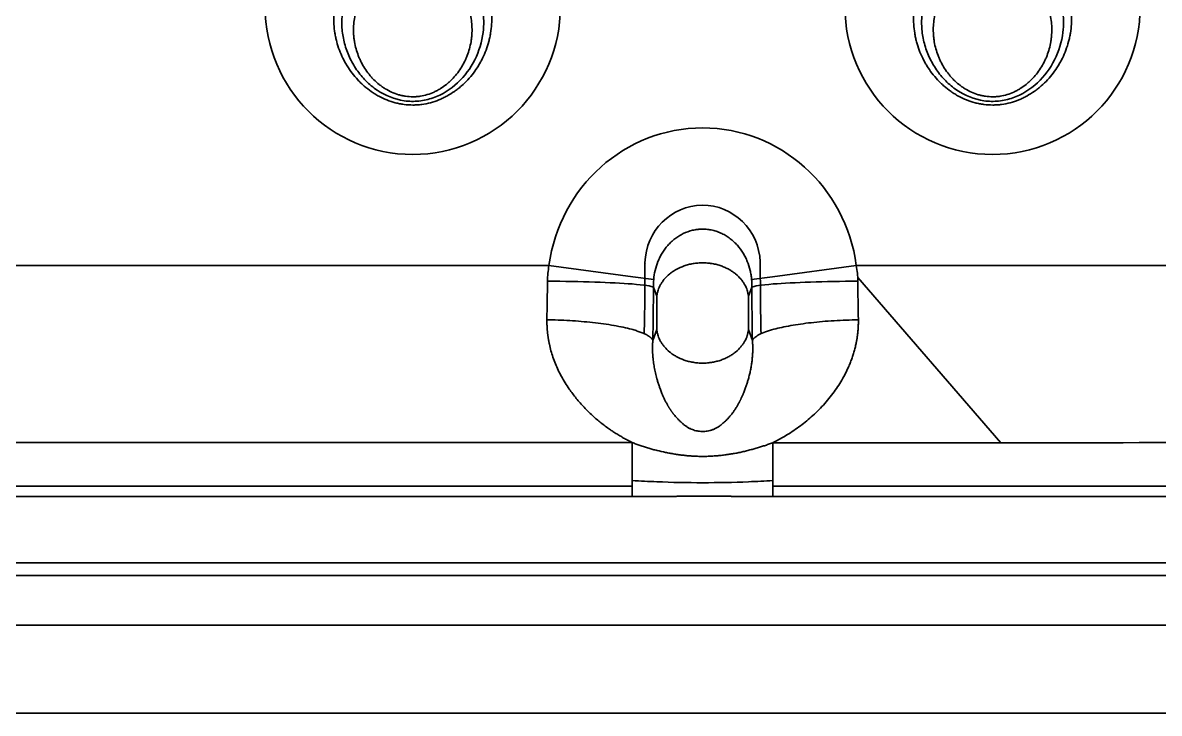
# Model space of a CAD drawing. Header units: millimetres. Extents: x 126 to 861, y 86 to 521.
# Drawn here: x 303.53 to 338.99, y 234.29 to 255.82 of the extents above; entities that cross this region are included whole.
import ezdxf

# ---------------------------------------------------------------- set-up
doc = ezdxf.new("R2010")
doc.units = ezdxf.units.MM
doc.layers.add('10', color=7, linetype='Continuous', true_color=0xffffff)

msp = doc.modelspace()

# ---------------------------------------------------------------- linework, layer by layer
at = {"layer": '10', "color": 7, "linetype": 'Continuous', "lineweight": 35}
for p, q in [((319.948, 248.251), (293.357, 248.251)), ((322.559, 247.899), (319.948, 248.251)), ((326.925, 247.899), (329.537, 248.251)), ((356.128, 248.251), (329.537, 248.251)), ((323.214, 247.811), (322.559, 247.899)), ((326.27, 247.811), (326.925, 247.899)), ((329.58, 247.88), (334.05, 242.727)), ((323.312, 247.291), (323.207, 247.574)), ((326.278, 247.574), (326.172, 247.291)), ((323.312, 247.291), (323.312, 246.25)), ((326.172, 246.25), (326.172, 247.291)), ((323.188, 245.916), (323.312, 246.25)), ((326.172, 246.25), (326.296, 245.916)), ((322.547, 241.374), (290.756, 241.374)), ((358.727, 241.374), (326.936, 241.374)), ((322.547, 241.048), (290.757, 241.048)), ((358.727, 241.048), (326.937, 241.048)), ((486.211, 238.98), (235.633, 238.98)), ((235.603, 238.581), (486.242, 238.581)), ((235.408, 237.038), (486.436, 237.038)), ((524.672, 234.292), (197.172, 234.292))]:
    msp.add_line(p, q, dxfattribs=at)
for centre in [(315.697, 256.318), (333.787, 256.318)]:
    msp.add_arc(centre, 4.606, 180, 360, dxfattribs=at)
for centre, major_axis, ratio, start_param, end_param in [((324.742, 247.57), (0, 4.971), 0.973661, 4.849833, 7.716538), ((324.742, 248.282), (0, 1.848), 0.973661, 4.75457, 7.824901), ((322.178, 248.251), (0, 8.743), 0.087489, 4.466693, 4.715729), ((327.306, 248.251), (0, 8.743), 0.087489, 1.567479, 1.81651), ((318.847, 248.251), (0, 8.743), 0.120697, 4.517607, 4.656267), ((319.901, 247.574), (-3.319, 0.016), 0.056092, 3.793138, 4.712665), ((319.901, 247.574), (-3.319, 0.016), 0.056093, 3.228997, 3.793138), ((322.153, 248.251), (0, 12.062), 0.087489, 4.517595, 4.656266), ((329.584, 247.574), (3.319, 0.016), 0.056093, 2.490047, 3.054188), ((327.331, 248.251), (0, 12.062), 0.087489, 1.626919, 1.765581), ((329.584, 247.574), (3.319, 0.016), 0.056092, 1.570521, 2.490047), ((330.638, 248.251), (0, 8.744), 0.120697, 1.626919, 1.765579)]:
    msp.add_ellipse(centre, major_axis=major_axis, ratio=ratio, start_param=start_param, end_param=end_param, dxfattribs=at)
for points, degree, knots in [([(318.138, 256.318), (318.15, 256.226), (318.158, 256.135), (318.165, 255.952), (318.162, 255.77), (318.142, 255.589), (318.12, 255.453), (318.111, 255.408), (318.092, 255.318), (318.081, 255.273), (318.046, 255.14), (317.99, 254.966), (317.918, 254.799), (317.858, 254.676), (317.826, 254.615), (317.792, 254.554), (317.769, 254.515), (317.757, 254.495), (317.697, 254.397), (317.593, 254.245), (317.476, 254.106), (317.351, 253.972), (317.285, 253.909), (317.181, 253.818), (317.145, 253.788), (317.072, 253.731), (317.035, 253.704), (316.922, 253.624), (316.844, 253.576), (316.723, 253.51), (316.682, 253.489), (316.619, 253.459), (316.598, 253.45), (316.556, 253.431), (316.534, 253.422), (316.427, 253.379), (316.252, 253.321), (316.071, 253.284), (315.934, 253.266), (315.888, 253.261), (315.818, 253.257), (315.795, 253.256), (315.748, 253.254), (315.725, 253.253), (315.609, 253.253), (315.517, 253.259), (315.38, 253.277), (315.311, 253.288), (315.243, 253.302), (315.198, 253.312), (315.175, 253.318), (315.063, 253.347), (314.975, 253.376), (314.803, 253.445), (314.72, 253.484), (314.618, 253.539), (314.597, 253.55), (314.557, 253.574), (314.498, 253.609), (314.44, 253.647), (314.326, 253.726), (314.254, 253.783), (314.149, 253.873), (314.115, 253.905), (314.049, 253.969), (314.016, 254.002), (313.922, 254.103), (313.862, 254.173), (313.751, 254.318), (313.699, 254.394), (313.639, 254.492), (313.627, 254.511), (313.604, 254.551), (313.592, 254.571), (313.559, 254.632), (313.538, 254.673), (313.477, 254.796), (313.405, 254.964), (313.349, 255.138), (313.314, 255.271), (313.303, 255.315), (313.284, 255.405), (313.275, 255.451), (313.253, 255.587), (313.232, 255.769), (313.23, 255.952), (313.236, 256.134), (313.244, 256.226), (313.257, 256.318)], 3, [0, 0, 0, 0, 0.03125, 0.03125, 0.0625, 0.09375, 0.09375, 0.109375, 0.109375, 0.125, 0.125, 0.15625, 0.1875, 0.1875, 0.203125, 0.210937, 0.210937, 0.21875, 0.21875, 0.25, 0.28125, 0.28125, 0.3125, 0.3125, 0.328125, 0.328125, 0.34375, 0.34375, 0.375, 0.375, 0.390625, 0.390625, 0.398437, 0.398437, 0.40625, 0.40625, 0.4375, 0.46875, 0.46875, 0.484375, 0.484375, 0.492187, 0.492187, 0.5, 0.5, 0.53125, 0.53125, 0.546875, 0.554687, 0.554687, 0.5625, 0.5625, 0.59375, 0.59375, 0.625, 0.625, 0.632812, 0.632812, 0.640625, 0.65625, 0.65625, 0.6875, 0.6875, 0.703125, 0.703125, 0.71875, 0.71875, 0.75, 0.75, 0.78125, 0.78125, 0.789062, 0.789062, 0.796875, 0.796875, 0.8125, 0.8125, 0.84375, 0.875, 0.875, 0.890625, 0.890625, 0.90625, 0.90625, 0.9375, 0.96875, 0.96875, 1, 1, 1, 1]), ([(317.881, 256.221), (317.917, 255.99), (317.92, 255.752), (317.854, 255.22), (317.768, 254.936), (317.498, 254.396), (317.321, 254.156), (316.876, 253.74), (316.621, 253.578), (316.186, 253.425), (316.039, 253.392), (315.737, 253.361), (315.581, 253.364), (315.128, 253.429), (314.838, 253.548), (314.46, 253.802), (314.342, 253.9), (314.128, 254.114), (314.032, 254.23), (313.86, 254.479), (313.786, 254.61), (313.661, 254.881), (313.61, 255.024), (313.533, 255.314), (313.507, 255.46), (313.481, 255.757), (313.481, 255.908), (313.499, 256.112), (313.505, 256.167), (313.514, 256.221)], 3, [0, 0, 0, 0, 0.087211, 0.087211, 0.19873, 0.19873, 0.310248, 0.310248, 0.421766, 0.421766, 0.477526, 0.477526, 0.533285, 0.533285, 0.644803, 0.644803, 0.700562, 0.700562, 0.756321, 0.756321, 0.812081, 0.812081, 0.86784, 0.86784, 0.923599, 0.923599, 0.979358, 0.979358, 1, 1, 1, 1]), ([(313.91, 256.11), (313.892, 256.037), (313.878, 255.963), (313.858, 255.816), (313.845, 255.668), (313.848, 255.519), (313.856, 255.407), (313.859, 255.37), (313.868, 255.296), (313.874, 255.259), (313.892, 255.149), (313.925, 255.005), (313.971, 254.863), (314.012, 254.759), (314.026, 254.724), (314.057, 254.655), (314.073, 254.621), (314.124, 254.521), (314.161, 254.456), (314.242, 254.331), (314.285, 254.27), (314.356, 254.182), (314.381, 254.153), (314.431, 254.096), (314.457, 254.069), (314.537, 253.989), (314.593, 253.939), (314.681, 253.868), (314.711, 253.846), (314.774, 253.802), (314.805, 253.781), (314.903, 253.721), (314.97, 253.686), (315.108, 253.623), (315.179, 253.597), (315.289, 253.564), (315.326, 253.555), (315.401, 253.539), (315.438, 253.532), (315.55, 253.516), (315.626, 253.51), (315.721, 253.51), (315.74, 253.511), (315.779, 253.512), (315.798, 253.514), (315.855, 253.518), (315.893, 253.522), (316.006, 253.539), (316.079, 253.556), (316.223, 253.6), (316.294, 253.626), (316.381, 253.666), (316.398, 253.674), (316.432, 253.691), (316.483, 253.717), (316.532, 253.746), (316.628, 253.805), (316.689, 253.849), (316.777, 253.919), (316.82, 253.956), (316.862, 253.995), (316.889, 254.021), (316.903, 254.034), (316.969, 254.101), (317.019, 254.157), (317.112, 254.274), (317.155, 254.334), (317.235, 254.46), (317.272, 254.524), (317.314, 254.608), (317.323, 254.625), (317.339, 254.658), (317.347, 254.676), (317.369, 254.727), (317.384, 254.762), (317.424, 254.866), (317.47, 255.007), (317.502, 255.151), (317.521, 255.261), (317.526, 255.298), (317.535, 255.372), (317.539, 255.41), (317.546, 255.521), (317.549, 255.67), (317.537, 255.817), (317.517, 255.964), (317.503, 256.037), (317.485, 256.11)], 3, [0, 0, 0, 0, 0.03125, 0.03125, 0.0625, 0.09375, 0.09375, 0.109375, 0.109375, 0.125, 0.125, 0.15625, 0.1875, 0.1875, 0.203125, 0.203125, 0.21875, 0.21875, 0.25, 0.25, 0.28125, 0.28125, 0.296875, 0.296875, 0.3125, 0.3125, 0.34375, 0.34375, 0.359375, 0.359375, 0.375, 0.375, 0.40625, 0.40625, 0.4375, 0.4375, 0.453125, 0.453125, 0.46875, 0.46875, 0.5, 0.5, 0.507813, 0.507813, 0.515625, 0.515625, 0.53125, 0.53125, 0.5625, 0.5625, 0.59375, 0.59375, 0.601563, 0.601563, 0.609375, 0.625, 0.625, 0.65625, 0.65625, 0.671875, 0.679688, 0.679688, 0.6875, 0.6875, 0.71875, 0.71875, 0.75, 0.75, 0.78125, 0.78125, 0.789063, 0.789063, 0.796875, 0.796875, 0.8125, 0.8125, 0.84375, 0.875, 0.875, 0.890625, 0.890625, 0.90625, 0.90625, 0.9375, 0.96875, 0.96875, 1, 1, 1, 1]), ([(336.228, 256.318), (336.24, 256.226), (336.248, 256.135), (336.255, 255.952), (336.252, 255.77), (336.232, 255.589), (336.21, 255.453), (336.201, 255.408), (336.182, 255.318), (336.171, 255.273), (336.136, 255.14), (336.08, 254.966), (336.008, 254.799), (335.948, 254.676), (335.916, 254.615), (335.882, 254.554), (335.859, 254.515), (335.847, 254.495), (335.787, 254.397), (335.683, 254.245), (335.566, 254.106), (335.441, 253.972), (335.375, 253.909), (335.271, 253.818), (335.235, 253.788), (335.162, 253.731), (335.125, 253.704), (335.012, 253.624), (334.934, 253.576), (334.813, 253.51), (334.772, 253.489), (334.709, 253.459), (334.688, 253.45), (334.646, 253.431), (334.624, 253.422), (334.517, 253.379), (334.342, 253.321), (334.161, 253.284), (334.024, 253.266), (333.978, 253.261), (333.908, 253.257), (333.885, 253.256), (333.838, 253.254), (333.815, 253.253), (333.699, 253.253), (333.607, 253.259), (333.47, 253.277), (333.401, 253.288), (333.333, 253.302), (333.288, 253.312), (333.265, 253.318), (333.153, 253.347), (333.065, 253.376), (332.893, 253.445), (332.81, 253.484), (332.708, 253.539), (332.687, 253.55), (332.647, 253.574), (332.588, 253.609), (332.53, 253.647), (332.416, 253.726), (332.344, 253.783), (332.239, 253.873), (332.205, 253.905), (332.139, 253.969), (332.106, 254.002), (332.012, 254.103), (331.952, 254.173), (331.841, 254.318), (331.789, 254.394), (331.729, 254.492), (331.717, 254.511), (331.694, 254.551), (331.682, 254.571), (331.649, 254.632), (331.628, 254.673), (331.567, 254.796), (331.495, 254.964), (331.439, 255.138), (331.404, 255.271), (331.393, 255.315), (331.374, 255.405), (331.365, 255.451), (331.343, 255.587), (331.322, 255.769), (331.32, 255.952), (331.326, 256.134), (331.334, 256.226), (331.347, 256.318)], 3, [0, 0, 0, 0, 0.03125, 0.03125, 0.0625, 0.09375, 0.09375, 0.109375, 0.109375, 0.125, 0.125, 0.15625, 0.1875, 0.1875, 0.203125, 0.210938, 0.210938, 0.21875, 0.21875, 0.25, 0.28125, 0.28125, 0.3125, 0.3125, 0.328125, 0.328125, 0.34375, 0.34375, 0.375, 0.375, 0.390625, 0.390625, 0.398437, 0.398437, 0.40625, 0.40625, 0.4375, 0.46875, 0.46875, 0.484375, 0.484375, 0.492187, 0.492187, 0.5, 0.5, 0.53125, 0.53125, 0.546875, 0.554687, 0.554687, 0.5625, 0.5625, 0.59375, 0.59375, 0.625, 0.625, 0.632812, 0.632812, 0.640625, 0.65625, 0.65625, 0.6875, 0.6875, 0.703125, 0.703125, 0.71875, 0.71875, 0.75, 0.75, 0.78125, 0.78125, 0.789062, 0.789062, 0.796875, 0.796875, 0.8125, 0.8125, 0.84375, 0.875, 0.875, 0.890625, 0.890625, 0.90625, 0.90625, 0.9375, 0.96875, 0.96875, 1, 1, 1, 1]), ([(335.971, 256.221), (336.007, 255.99), (336.01, 255.752), (335.944, 255.22), (335.858, 254.936), (335.588, 254.396), (335.411, 254.156), (334.966, 253.74), (334.711, 253.578), (334.276, 253.425), (334.129, 253.392), (333.827, 253.361), (333.671, 253.364), (333.218, 253.429), (332.928, 253.548), (332.55, 253.802), (332.432, 253.9), (332.218, 254.114), (332.122, 254.23), (331.95, 254.479), (331.876, 254.61), (331.751, 254.881), (331.7, 255.024), (331.623, 255.314), (331.597, 255.46), (331.571, 255.757), (331.571, 255.908), (331.589, 256.112), (331.595, 256.167), (331.604, 256.221)], 3, [0, 0, 0, 0, 0.087211, 0.087211, 0.19873, 0.19873, 0.310248, 0.310248, 0.421766, 0.421766, 0.477526, 0.477526, 0.533285, 0.533285, 0.644803, 0.644803, 0.700562, 0.700562, 0.756321, 0.756321, 0.812081, 0.812081, 0.86784, 0.86784, 0.923599, 0.923599, 0.979358, 0.979358, 1, 1, 1, 1]), ([(332, 256.11), (331.982, 256.037), (331.968, 255.963), (331.948, 255.816), (331.935, 255.668), (331.938, 255.519), (331.946, 255.407), (331.949, 255.37), (331.958, 255.296), (331.964, 255.259), (331.982, 255.149), (332.015, 255.005), (332.061, 254.863), (332.102, 254.759), (332.116, 254.724), (332.147, 254.655), (332.163, 254.621), (332.214, 254.521), (332.251, 254.456), (332.332, 254.331), (332.375, 254.27), (332.446, 254.182), (332.471, 254.153), (332.521, 254.096), (332.547, 254.069), (332.627, 253.989), (332.683, 253.939), (332.771, 253.868), (332.801, 253.846), (332.864, 253.802), (332.895, 253.781), (332.993, 253.721), (333.06, 253.686), (333.198, 253.623), (333.269, 253.597), (333.379, 253.564), (333.416, 253.555), (333.491, 253.539), (333.528, 253.532), (333.64, 253.516), (333.716, 253.51), (333.811, 253.51), (333.83, 253.511), (333.869, 253.512), (333.888, 253.514), (333.945, 253.518), (333.983, 253.522), (334.096, 253.539), (334.169, 253.556), (334.313, 253.6), (334.384, 253.626), (334.471, 253.666), (334.488, 253.674), (334.522, 253.691), (334.573, 253.717), (334.622, 253.746), (334.718, 253.805), (334.779, 253.849), (334.867, 253.919), (334.91, 253.956), (334.952, 253.995), (334.979, 254.021), (334.993, 254.034), (335.059, 254.101), (335.109, 254.157), (335.202, 254.274), (335.245, 254.334), (335.325, 254.46), (335.362, 254.524), (335.404, 254.608), (335.413, 254.625), (335.429, 254.658), (335.437, 254.676), (335.459, 254.727), (335.474, 254.762), (335.514, 254.866), (335.56, 255.007), (335.592, 255.151), (335.611, 255.261), (335.616, 255.298), (335.625, 255.372), (335.629, 255.41), (335.636, 255.521), (335.639, 255.67), (335.627, 255.817), (335.607, 255.964), (335.593, 256.037), (335.575, 256.11)], 3, [0, 0, 0, 0, 0.03125, 0.03125, 0.0625, 0.09375, 0.09375, 0.109375, 0.109375, 0.125, 0.125, 0.15625, 0.1875, 0.1875, 0.203125, 0.203125, 0.21875, 0.21875, 0.25, 0.25, 0.28125, 0.28125, 0.296875, 0.296875, 0.3125, 0.3125, 0.34375, 0.34375, 0.359375, 0.359375, 0.375, 0.375, 0.40625, 0.40625, 0.4375, 0.4375, 0.453125, 0.453125, 0.46875, 0.46875, 0.5, 0.5, 0.507812, 0.507812, 0.515625, 0.515625, 0.53125, 0.53125, 0.5625, 0.5625, 0.59375, 0.59375, 0.601562, 0.601562, 0.609375, 0.625, 0.625, 0.65625, 0.65625, 0.671875, 0.679687, 0.679687, 0.6875, 0.6875, 0.71875, 0.71875, 0.75, 0.75, 0.78125, 0.78125, 0.789062, 0.789062, 0.796875, 0.796875, 0.8125, 0.8125, 0.84375, 0.875, 0.875, 0.890625, 0.890625, 0.90625, 0.90625, 0.9375, 0.96875, 0.96875, 1, 1, 1, 1]), ([(323.214, 247.811), (323.222, 247.907), (323.237, 248.003), (323.281, 248.19), (323.31, 248.282), (323.356, 248.395), (323.366, 248.418), (323.386, 248.463), (323.397, 248.485), (323.43, 248.551), (323.454, 248.594), (323.53, 248.72), (323.589, 248.8), (323.672, 248.894), (323.689, 248.912), (323.724, 248.949), (323.742, 248.966), (323.797, 249.018), (323.836, 249.051), (323.916, 249.113), (323.958, 249.142), (324.023, 249.183), (324.045, 249.196), (324.09, 249.221), (324.113, 249.232), (324.23, 249.289), (324.327, 249.324), (324.478, 249.359), (324.529, 249.369), (324.594, 249.376), (324.607, 249.378), (324.634, 249.38), (324.673, 249.383), (324.712, 249.384), (324.79, 249.384), (324.842, 249.382), (324.92, 249.373), (324.946, 249.369), (324.997, 249.361), (325.023, 249.355), (325.1, 249.338), (325.15, 249.323), (325.248, 249.289), (325.295, 249.269), (325.365, 249.236), (325.388, 249.224), (325.433, 249.199), (325.456, 249.186), (325.522, 249.146), (325.564, 249.117), (325.644, 249.055), (325.683, 249.022), (325.738, 248.97), (325.756, 248.953), (325.792, 248.916), (325.809, 248.898), (325.892, 248.804), (325.951, 248.724), (326.029, 248.597), (326.053, 248.554), (326.098, 248.466), (326.118, 248.421), (326.173, 248.285), (326.202, 248.193), (326.236, 248.051), (326.245, 248.003), (326.261, 247.907), (326.266, 247.859), (326.27, 247.811)], 3, [0, 0, 0, 0, 0.0625, 0.0625, 0.125, 0.125, 0.140625, 0.140625, 0.15625, 0.15625, 0.1875, 0.1875, 0.25, 0.25, 0.265625, 0.265625, 0.28125, 0.28125, 0.3125, 0.3125, 0.34375, 0.34375, 0.359375, 0.359375, 0.375, 0.375, 0.4375, 0.4375, 0.46875, 0.46875, 0.476563, 0.476563, 0.484375, 0.5, 0.5, 0.53125, 0.53125, 0.546875, 0.546875, 0.5625, 0.5625, 0.59375, 0.59375, 0.625, 0.625, 0.640625, 0.640625, 0.65625, 0.65625, 0.6875, 0.6875, 0.71875, 0.71875, 0.734375, 0.734375, 0.75, 0.75, 0.8125, 0.8125, 0.84375, 0.84375, 0.875, 0.875, 0.9375, 0.9375, 0.96875, 0.96875, 1, 1, 1, 1]), ([(319.901, 247.76), (319.901, 247.843), (319.905, 247.925), (319.921, 248.088), (319.933, 248.17), (319.948, 248.251)], 3, [0, 0, 0, 0, 0.5, 0.5, 1, 1, 1, 1]), ([(326.172, 247.291), (326.171, 247.298), (326.17, 247.306), (326.168, 247.322), (326.165, 247.345), (326.154, 247.4), (326.142, 247.446), (326.112, 247.538), (326.086, 247.598), (326.036, 247.687), (326.017, 247.717), (325.977, 247.774), (325.955, 247.802), (325.885, 247.885), (325.832, 247.938), (325.755, 248), (325.74, 248.013), (325.707, 248.037), (325.69, 248.049), (325.639, 248.084), (325.603, 248.106), (325.529, 248.147), (325.49, 248.167), (325.428, 248.195), (325.408, 248.203), (325.365, 248.22), (325.343, 248.229), (325.277, 248.252), (325.232, 248.266), (325.139, 248.29), (325.091, 248.3), (325.03, 248.31), (325.018, 248.312), (324.993, 248.316), (324.981, 248.318), (324.944, 248.322), (324.919, 248.325), (324.844, 248.331), (324.744, 248.336), (324.643, 248.331), (324.58, 248.326), (324.568, 248.325), (324.542, 248.322), (324.505, 248.318), (324.468, 248.313), (324.395, 248.3), (324.348, 248.29), (324.278, 248.272), (324.255, 248.266), (324.209, 248.252), (324.186, 248.244), (324.076, 248.206), (323.995, 248.169), (323.9, 248.116), (323.882, 248.106), (323.846, 248.083), (323.828, 248.072), (323.777, 248.037), (323.745, 248.013), (323.654, 247.939), (323.6, 247.886), (323.541, 247.816), (323.529, 247.802), (323.507, 247.774), (323.476, 247.731), (323.449, 247.687), (323.399, 247.599), (323.373, 247.539), (323.348, 247.462), (323.343, 247.447), (323.335, 247.416), (323.331, 247.4), (323.324, 247.369), (323.32, 247.345), (323.316, 247.322), (323.314, 247.306), (323.313, 247.298), (323.312, 247.291)], 3, [0, 0, 0, 0, 0.007813, 0.007813, 0.015625, 0.03125, 0.0625, 0.0625, 0.125, 0.125, 0.15625, 0.15625, 0.1875, 0.1875, 0.25, 0.25, 0.265625, 0.265625, 0.28125, 0.28125, 0.3125, 0.3125, 0.34375, 0.34375, 0.359375, 0.359375, 0.375, 0.375, 0.40625, 0.40625, 0.4375, 0.4375, 0.445313, 0.445313, 0.453125, 0.453125, 0.46875, 0.46875, 0.5, 0.53125, 0.53125, 0.539063, 0.539063, 0.546875, 0.5625, 0.5625, 0.59375, 0.59375, 0.609375, 0.609375, 0.625, 0.625, 0.6875, 0.6875, 0.703125, 0.703125, 0.71875, 0.71875, 0.75, 0.75, 0.8125, 0.8125, 0.828125, 0.828125, 0.84375, 0.875, 0.875, 0.9375, 0.9375, 0.953125, 0.953125, 0.96875, 0.96875, 0.984375, 0.992188, 0.992188, 1, 1, 1, 1]), ([(329.537, 248.251), (329.552, 248.17), (329.563, 248.088), (329.579, 247.925), (329.583, 247.843), (329.584, 247.76)], 3, [0, 0, 0, 0, 0.5, 0.5, 1, 1, 1, 1]), ([(326.27, 247.811), (326.274, 247.772), (326.276, 247.733), (326.279, 247.654), (326.279, 247.614), (326.278, 247.574)], 3, [0, 0, 0, 0, 0.5, 0.5, 1, 1, 1, 1]), ([(322.522, 246.262), (322.442, 246.283), (322.356, 246.304), (322.172, 246.344), (322.075, 246.363), (321.87, 246.398), (321.762, 246.415), (321.54, 246.446), (321.426, 246.46), (321.193, 246.485), (321.074, 246.496), (320.834, 246.516), (320.714, 246.525), (320.473, 246.539), (320.353, 246.545), (320.116, 246.553), (319.999, 246.556), (319.884, 246.558)], 3, [0, 0, 0, 0, 0.125, 0.125, 0.25, 0.25, 0.375, 0.375, 0.5, 0.5, 0.625, 0.625, 0.75, 0.75, 0.875, 0.875, 1, 1, 1, 1]), ([(322.548, 242.728), (322.528, 242.738), (322.487, 242.759), (322.427, 242.79), (322.367, 242.822), (322.306, 242.855), (322.246, 242.89), (322.186, 242.925), (322.126, 242.961), (322.065, 242.998), (322.004, 243.037), (321.946, 243.074), (321.891, 243.11), (321.763, 243.198), (321.564, 243.346), (321.297, 243.574), (321.039, 243.826), (320.797, 244.102), (320.604, 244.36), (320.452, 244.591), (320.337, 244.788), (320.235, 244.986), (320.146, 245.186), (320.071, 245.388), (320.007, 245.593), (319.971, 245.741), (319.953, 245.83), (319.947, 245.86), (319.941, 245.889), (319.936, 245.918), (319.931, 245.947), (319.926, 245.976), (319.922, 246.005), (319.918, 246.034), (319.914, 246.063), (319.91, 246.092), (319.906, 246.122), (319.903, 246.151), (319.9, 246.18), (319.897, 246.209), (319.895, 246.238), (319.893, 246.267), (319.891, 246.296), (319.889, 246.325), (319.887, 246.355), (319.886, 246.384), (319.885, 246.413), (319.885, 246.442), (319.884, 246.471), (319.884, 246.5), (319.884, 246.529), (319.884, 246.549), (319.884, 246.558)], 3, [0, 0, 0, 0, 0.013731, 0.027564, 0.041503, 0.055548, 0.069701, 0.083965, 0.098341, 0.112832, 0.12811, 0.142444, 0.155835, 0.168285, 0.23825, 0.309854, 0.386518, 0.462374, 0.537732, 0.585829, 0.632491, 0.677816, 0.721734, 0.765045, 0.807872, 0.850347, 0.856238, 0.862115, 0.867978, 0.873829, 0.879666, 0.885491, 0.891305, 0.897106, 0.902896, 0.908676, 0.914445, 0.920204, 0.925954, 0.931694, 0.937425, 0.943148, 0.948863, 0.95457, 0.96027, 0.965963, 0.971649, 0.97733, 0.983005, 0.988674, 0.994339, 1, 1, 1, 1]), ([(326.927, 242.724), (326.937, 242.729), (326.959, 242.74), (326.991, 242.756), (327.022, 242.772), (327.054, 242.789), (327.086, 242.806), (327.118, 242.823), (327.15, 242.84), (327.181, 242.858), (327.213, 242.876), (327.245, 242.894), (327.277, 242.913), (327.309, 242.932), (327.341, 242.951), (327.435, 243.008), (327.588, 243.106), (327.794, 243.252), (327.991, 243.406), (328.251, 243.631), (328.558, 243.941), (328.831, 244.284), (329.021, 244.57), (329.146, 244.785), (329.243, 244.975), (329.317, 245.138), (329.371, 245.272), (329.419, 245.408), (329.462, 245.544), (329.5, 245.682), (329.525, 245.792), (329.541, 245.874), (329.551, 245.927), (329.56, 245.979), (329.568, 246.032), (329.575, 246.085), (329.581, 246.138), (329.586, 246.191), (329.591, 246.243), (329.595, 246.296), (329.597, 246.349), (329.599, 246.401), (329.601, 246.454), (329.601, 246.506), (329.6, 246.541), (329.6, 246.558)], 3, [0, 0, 0, 0, 0.007187, 0.014406, 0.021657, 0.028941, 0.036257, 0.043607, 0.05099, 0.058407, 0.065857, 0.073342, 0.080862, 0.088416, 0.096006, 0.103631, 0.155962, 0.207918, 0.259591, 0.31107, 0.421188, 0.529894, 0.581682, 0.632357, 0.682044, 0.711518, 0.740654, 0.769486, 0.798054, 0.826394, 0.854547, 0.865236, 0.875869, 0.88645, 0.896979, 0.907459, 0.917894, 0.928284, 0.938633, 0.948943, 0.959217, 0.969457, 0.979666, 0.989846, 1, 1, 1, 1]), ([(326.963, 246.262), (327.117, 246.303), (327.295, 246.342), (327.687, 246.411), (327.901, 246.442), (328.356, 246.493), (328.597, 246.514), (329.092, 246.544), (329.346, 246.554), (329.6, 246.558)], 3, [0, 0, 0, 0, 0.25, 0.25, 0.5, 0.5, 0.75, 0.75, 1, 1, 1, 1]), ([(326.172, 246.25), (326.171, 246.242), (326.17, 246.234), (326.168, 246.218), (326.165, 246.195), (326.154, 246.14), (326.142, 246.094), (326.112, 246.002), (326.086, 245.942), (326.036, 245.853), (326.017, 245.824), (325.977, 245.766), (325.955, 245.738), (325.885, 245.655), (325.832, 245.602), (325.755, 245.54), (325.74, 245.528), (325.707, 245.503), (325.69, 245.491), (325.639, 245.457), (325.603, 245.435), (325.529, 245.393), (325.49, 245.373), (325.428, 245.346), (325.408, 245.337), (325.365, 245.32), (325.343, 245.312), (325.277, 245.288), (325.232, 245.275), (325.139, 245.251), (325.091, 245.24), (325.03, 245.23), (325.018, 245.228), (324.993, 245.224), (324.981, 245.223), (324.944, 245.218), (324.919, 245.215), (324.844, 245.209), (324.744, 245.205), (324.643, 245.209), (324.58, 245.214), (324.568, 245.215), (324.542, 245.218), (324.505, 245.222), (324.468, 245.228), (324.395, 245.24), (324.348, 245.25), (324.278, 245.268), (324.255, 245.275), (324.209, 245.288), (324.186, 245.296), (324.076, 245.334), (323.995, 245.371), (323.9, 245.424), (323.882, 245.435), (323.846, 245.457), (323.828, 245.468), (323.777, 245.503), (323.745, 245.527), (323.654, 245.601), (323.6, 245.654), (323.541, 245.724), (323.529, 245.738), (323.507, 245.767), (323.476, 245.809), (323.449, 245.853), (323.399, 245.941), (323.373, 246.001), (323.348, 246.078), (323.343, 246.093), (323.335, 246.124), (323.331, 246.14), (323.324, 246.171), (323.32, 246.195), (323.316, 246.218), (323.314, 246.234), (323.313, 246.242), (323.312, 246.25)], 3, [0, 0, 0, 0, 0.007812, 0.007812, 0.015625, 0.03125, 0.0625, 0.0625, 0.125, 0.125, 0.15625, 0.15625, 0.1875, 0.1875, 0.25, 0.25, 0.265625, 0.265625, 0.28125, 0.28125, 0.3125, 0.3125, 0.34375, 0.34375, 0.359375, 0.359375, 0.375, 0.375, 0.40625, 0.40625, 0.4375, 0.4375, 0.445312, 0.445312, 0.453125, 0.453125, 0.46875, 0.46875, 0.5, 0.53125, 0.53125, 0.539062, 0.539062, 0.546875, 0.5625, 0.5625, 0.59375, 0.59375, 0.609375, 0.609375, 0.625, 0.625, 0.6875, 0.6875, 0.703125, 0.703125, 0.71875, 0.71875, 0.75, 0.75, 0.8125, 0.8125, 0.828125, 0.828125, 0.84375, 0.875, 0.875, 0.9375, 0.9375, 0.953125, 0.953125, 0.96875, 0.96875, 0.984375, 0.992187, 0.992187, 1, 1, 1, 1]), ([(326.296, 245.916), (326.31, 245.947), (326.334, 245.977), (326.405, 246.037), (326.451, 246.067), (326.563, 246.125), (326.63, 246.154), (326.782, 246.209), (326.868, 246.236), (326.963, 246.262)], 3, [0, 0, 0, 0, 0.25, 0.25, 0.5, 0.5, 0.75, 0.75, 1, 1, 1, 1]), ([(323.188, 245.916), (323.188, 245.909), (323.186, 245.893), (323.185, 245.869), (323.183, 245.845), (323.182, 245.82), (323.181, 245.796), (323.18, 245.77), (323.179, 245.745), (323.179, 245.719), (323.179, 245.692), (323.178, 245.665), (323.179, 245.638), (323.179, 245.611), (323.18, 245.583), (323.181, 245.555), (323.182, 245.526), (323.183, 245.497), (323.185, 245.467), (323.187, 245.438), (323.189, 245.407), (323.192, 245.377), (323.197, 245.327), (323.205, 245.257), (323.217, 245.168), (323.232, 245.079), (323.249, 244.989), (323.268, 244.899), (323.29, 244.809), (323.315, 244.713), (323.345, 244.611), (323.381, 244.499), (323.423, 244.383), (323.46, 244.288), (323.491, 244.216), (323.511, 244.168), (323.533, 244.122), (323.554, 244.077), (323.576, 244.033), (323.598, 243.99), (323.621, 243.948), (323.636, 243.921), (323.643, 243.907)], 3, [0, 0, 0, 0, 0.009774, 0.019756, 0.029947, 0.040346, 0.050955, 0.061774, 0.072803, 0.084044, 0.095495, 0.107158, 0.119034, 0.131122, 0.143423, 0.155938, 0.168666, 0.181609, 0.194765, 0.208137, 0.221724, 0.235527, 0.249545, 0.29005, 0.331401, 0.373604, 0.416662, 0.460582, 0.505366, 0.551018, 0.60554, 0.664248, 0.727163, 0.794303, 0.821692, 0.848603, 0.875036, 0.90099, 0.926464, 0.951458, 0.97597, 1, 1, 1, 1]), ([(325.841, 243.907), (325.846, 243.915), (325.855, 243.932), (325.869, 243.957), (325.882, 243.982), (325.896, 244.008), (325.909, 244.035), (325.923, 244.062), (325.936, 244.089), (325.949, 244.117), (325.963, 244.146), (325.976, 244.175), (325.989, 244.205), (326.002, 244.235), (326.019, 244.276), (326.039, 244.325), (326.061, 244.384), (326.083, 244.442), (326.102, 244.499), (326.121, 244.555), (326.138, 244.61), (326.154, 244.663), (326.177, 244.742), (326.205, 244.848), (326.235, 244.982), (326.259, 245.114), (326.279, 245.245), (326.29, 245.351), (326.297, 245.431), (326.301, 245.484), (326.303, 245.535), (326.305, 245.585), (326.306, 245.632), (326.306, 245.678), (326.305, 245.722), (326.304, 245.765), (326.303, 245.805), (326.301, 245.844), (326.299, 245.881), (326.297, 245.905), (326.296, 245.916)], 3, [0, 0, 0, 0, 0.014481, 0.029197, 0.044147, 0.059331, 0.07475, 0.090402, 0.106288, 0.122408, 0.13876, 0.155345, 0.172162, 0.189212, 0.206494, 0.239933, 0.272399, 0.303895, 0.334421, 0.36398, 0.392574, 0.420206, 0.446877, 0.514655, 0.58026, 0.643705, 0.705006, 0.764181, 0.78895, 0.812781, 0.835674, 0.857633, 0.87866, 0.898757, 0.917929, 0.936177, 0.953505, 0.969915, 0.985412, 1, 1, 1, 1]), ([(323.643, 243.907), (323.647, 243.9), (323.655, 243.887), (323.667, 243.866), (323.679, 243.846), (323.691, 243.826), (323.703, 243.806), (323.716, 243.786), (323.729, 243.767), (323.741, 243.748), (323.754, 243.729), (323.767, 243.71), (323.78, 243.692), (323.793, 243.673), (323.806, 243.655), (323.82, 243.638), (323.833, 243.62), (323.858, 243.588), (323.897, 243.542), (323.953, 243.48), (324.013, 243.418), (324.079, 243.356), (324.143, 243.301), (324.198, 243.258), (324.243, 243.227), (324.279, 243.204), (324.315, 243.183), (324.361, 243.16), (324.418, 243.135), (324.491, 243.11), (324.567, 243.092), (324.647, 243.081), (324.729, 243.077), (324.81, 243.079), (324.888, 243.088), (324.952, 243.101), (325.003, 243.115), (325.042, 243.128), (325.08, 243.142), (325.133, 243.165), (325.198, 243.198), (325.259, 243.238), (325.31, 243.276), (325.354, 243.311), (325.401, 243.352), (325.451, 243.398), (325.5, 243.447), (325.547, 243.497), (325.592, 243.548), (325.63, 243.594), (325.663, 243.635), (325.69, 243.672), (325.716, 243.709), (325.743, 243.747), (325.768, 243.786), (325.793, 243.825), (325.818, 243.866), (325.833, 243.893), (325.841, 243.907)], 3, [0, 0, 0, 0, 0.009871, 0.019659, 0.029365, 0.038987, 0.048527, 0.057983, 0.067358, 0.07665, 0.085859, 0.094987, 0.104032, 0.112996, 0.121877, 0.130677, 0.139396, 0.148033, 0.178527, 0.210221, 0.243132, 0.277278, 0.311189, 0.337381, 0.352886, 0.367399, 0.380947, 0.393562, 0.415425, 0.436295, 0.456572, 0.47669, 0.497089, 0.516762, 0.536364, 0.556267, 0.567206, 0.578408, 0.589931, 0.601831, 0.628565, 0.658493, 0.675591, 0.695883, 0.719376, 0.745548, 0.771751, 0.797992, 0.824276, 0.850609, 0.868168, 0.886044, 0.904237, 0.922748, 0.941579, 0.96073, 0.980204, 1, 1, 1, 1]), ([(322.548, 241.048), (322.547, 241.116), (322.547, 241.203), (322.547, 241.416), (322.547, 241.541), (322.547, 241.826), (322.547, 241.986), (322.546, 242.335), (322.546, 242.525), (322.546, 242.729)], 3, [0, 0, 0, 0, 0.25, 0.25, 0.5, 0.5, 0.75, 0.75, 1, 1, 1, 1]), ([(326.918, 242.72), (326.876, 242.705), (326.835, 242.69), (326.752, 242.661), (326.711, 242.647), (326.628, 242.62), (326.587, 242.607), (326.502, 242.581), (326.46, 242.568), (326.373, 242.543), (326.329, 242.531), (326.24, 242.506), (326.194, 242.493), (326.102, 242.469), (326.056, 242.458), (325.965, 242.437), (325.92, 242.427), (325.829, 242.408), (325.784, 242.4), (325.693, 242.383), (325.625, 242.372), (325.556, 242.362), (325.511, 242.355), (325.442, 242.346), (325.372, 242.337), (325.277, 242.327), (325.228, 242.322), (325.127, 242.314), (325.076, 242.31), (324.974, 242.305), (324.897, 242.301), (324.822, 242.3), (324.773, 242.299), (324.749, 242.299), (324.678, 242.299), (324.608, 242.3), (324.538, 242.303), (324.492, 242.305), (324.42, 242.308), (324.348, 242.313), (324.25, 242.322), (324.201, 242.327), (324.102, 242.338), (324.052, 242.344), (323.955, 242.358), (323.907, 242.366), (323.812, 242.381), (323.765, 242.389), (323.673, 242.406), (323.628, 242.415), (323.494, 242.442), (323.407, 242.462), (323.277, 242.494), (323.212, 242.511), (323.147, 242.529), (323.103, 242.542), (323.081, 242.548), (323.015, 242.569), (322.948, 242.59), (322.882, 242.612), (322.838, 242.627), (322.774, 242.648), (322.711, 242.67), (322.628, 242.699), (322.587, 242.714), (322.546, 242.729)], 3, [0, 0, 0, 0, 0.03125, 0.03125, 0.0625, 0.0625, 0.09375, 0.09375, 0.125, 0.125, 0.15625, 0.15625, 0.1875, 0.1875, 0.21875, 0.21875, 0.25, 0.25, 0.28125, 0.28125, 0.3125, 0.328125, 0.328125, 0.34375, 0.375, 0.375, 0.40625, 0.40625, 0.4375, 0.4375, 0.46875, 0.484375, 0.484375, 0.5, 0.5, 0.53125, 0.546875, 0.546875, 0.5625, 0.59375, 0.59375, 0.625, 0.625, 0.65625, 0.65625, 0.6875, 0.6875, 0.71875, 0.71875, 0.75, 0.75, 0.8125, 0.8125, 0.84375, 0.859375, 0.859375, 0.875, 0.875, 0.90625, 0.921875, 0.921875, 0.9375, 0.96875, 0.96875, 1, 1, 1, 1]), ([(326.936, 241.048), (326.936, 241.115), (326.936, 241.201), (326.936, 241.414), (326.936, 241.54), (326.936, 241.826), (326.936, 241.987), (326.936, 242.337), (326.936, 242.527), (326.936, 242.726)], 3, [0, 0, 0, 0, 0.25, 0.25, 0.5, 0.5, 0.75, 0.75, 1, 1, 1, 1]), ([(322.547, 241.548), (322.8, 241.532), (323.055, 241.518), (323.786, 241.489), (324.263, 241.479), (325.221, 241.479), (325.699, 241.488), (326.429, 241.518), (326.684, 241.532), (326.936, 241.548)], 3, [0, 0, 0, 0, 0.176217, 0.176217, 0.4997, 0.4997, 0.823183, 0.823183, 1, 1, 1, 1]), ([(326.937, 241.048), (326.712, 241.048), (326.57, 241.049), (326.448, 241.049), (326.233, 241.05), (325.827, 241.052), (325.783, 241.053), (325.505, 241.055), (325.228, 241.056), (324.979, 241.058), (324.701, 241.057), (324.339, 241.057), (324.165, 241.056), (324.088, 241.055), (323.652, 241.052), (323.393, 241.051), (323.11, 241.049), (322.777, 241.048), (322.547, 241.048)], 2, [0, 0, 0, 0.075, 0.075, 0.15, 0.15, 0.25, 0.25, 0.375, 0.375, 0.5, 0.5, 0.625, 0.625, 0.75, 0.75, 0.875, 0.875, 1, 1, 1])]:
    msp.add_open_spline(points, degree=degree, knots=knots, dxfattribs=at)
for points in [[(322.944, 248.336), (322.944, 248.317), (322.943, 248.299), (322.943, 248.28)], [(326.541, 248.28), (326.541, 248.306), (326.541, 248.333), (326.54, 248.36)], [(323.207, 247.574), (323.205, 247.655), (323.207, 247.734), (323.214, 247.811)], [(322.546, 242.729), (311.949, 242.728), (301.351, 242.727), (290.754, 242.726)], [(358.726, 242.729), (348.129, 242.728), (337.531, 242.727), (326.934, 242.726)]]:
    msp.add_open_spline(points, degree=3, dxfattribs=at)
msp.add_rational_spline([(323.188, 245.916), (323.135, 246.037), (322.915, 246.155), (322.522, 246.262)], [1.15122563554, 1.07330523248, 1.02549673401, 1.00780014014], degree=3, dxfattribs=at)

doc.saveas('drawing.dxf')
